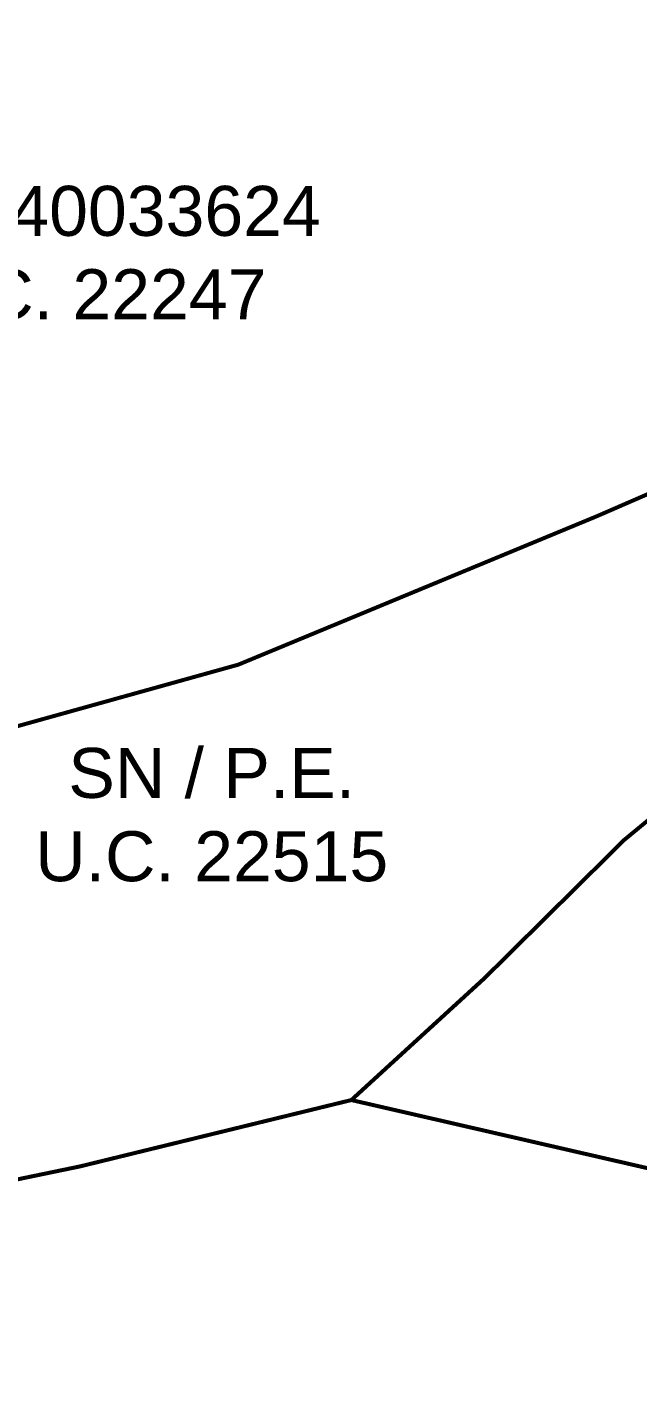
# Model space of a CAD drawing. Header units: metres. Extents: x 561401 to 594056, y 8460144 to 8508504.
# Drawn here: x 586768.4 to 586798.9, y 8501493.3 to 8501562 of the extents above; entities that cross this region are included whole.
import ezdxf

# ---------------------------------------------------------------- set-up
doc = ezdxf.new("R2010")
doc.units = ezdxf.units.M
for name, color, linetype in [('1.2. AFECTADOS BASE GRAFICA GORE', 76, 'Continuous'), ('1.2. AFECTADOS BASE GRAFICA SUNARP', 150, 'Continuous'), ('1.3 ETIQUETA P.E. Y U.C.', 1, 'Continuous')]:
    doc.layers.add(name, color=color, linetype=linetype)
doc.styles.add('Arial', font='arial.ttf', dxfattribs={"height": 1})

msp = doc.modelspace()

# ---------------------------------------------------------------- linework, layer by layer
at = {"layer": '1.2. AFECTADOS BASE GRAFICA GORE', "color": 64, "linetype": 'Continuous', "lineweight": -3, "const_width": 0.2}
msp.add_lwpolyline([(586719.783, 8501495.944), (586733.108, 8501497.383), (586751.909, 8501501.043), (586770.989, 8501504.992), (586784.57, 8501508.311), (586791.249, 8501514.419), (586798.225, 8501521.318), (586801.704, 8501524.187), (586803.733, 8501526.217), (586806.619, 8501527.357), (586814.419, 8501527.607), (586812.44, 8501535.985), (586809.975, 8501543.203), (586796.848, 8501537.505), (586778.913, 8501530.086), (586761.564, 8501525.257), (586745.658, 8501522.158), (586745.642, 8501522.198), (586731.476, 8501515.01), (586726.833, 8501511.57), (586723.906, 8501503.492), (586719.783, 8501495.944)], close=True, dxfattribs=at)
msp.add_lwpolyline([(586841.218, 8501513.89), (586834.292, 8501514.21), (586828.528, 8501517.419), (586814.419, 8501527.607), (586806.619, 8501527.357), (586803.733, 8501526.217), (586801.704, 8501524.187), (586798.225, 8501521.318), (586791.249, 8501514.419), (586784.57, 8501508.311), (586784.57, 8501508.311), (586802.183, 8501504.262), (586825.271, 8501500.683), (586828.437, 8501500.383), (586829.567, 8501494.604), (586827.811, 8501489.695)], dxfattribs=at)
at = {"layer": '1.2. AFECTADOS BASE GRAFICA SUNARP', "color": 64, "linetype": 'Continuous', "lineweight": -3, "const_width": 0.2}
msp.add_lwpolyline([(586738.369, 8501566.668), (586734.271, 8501556.011), (586733.075, 8501546.773), (586735.063, 8501540.704), (586739.07, 8501533.176), (586743.943, 8501525.057), (586745.642, 8501522.198), (586745.642, 8501522.198), (586745.658, 8501522.158), (586761.564, 8501525.257), (586778.913, 8501530.086), (586796.848, 8501537.505), (586809.975, 8501543.203), (586809.991, 8501544.913), (586807.922, 8501556.8), (586799.734, 8501569.358)], dxfattribs=at)
msp.add_lwpolyline([(586708.495, 8501481.627), (586727.493, 8501470.259), (586747.555, 8501462.511), (586757.813, 8501469.53), (586776.102, 8501488.515), (586792.288, 8501490.165), (586818.278, 8501490.325), (586827.811, 8501489.695), (586829.567, 8501494.604), (586828.437, 8501500.383), (586825.271, 8501500.683), (586802.183, 8501504.262), (586784.57, 8501508.311), (586770.989, 8501504.992), (586751.909, 8501501.043), (586733.108, 8501497.383), (586719.783, 8501495.944), (586715.463, 8501489.385), (586708.495, 8501481.627)], close=True, dxfattribs=at)

# ---------------------------------------------------------------- texts
at = {"layer": '1.3 ETIQUETA P.E. Y U.C.', "color": 1, "char_height": 2.5, "attachment_point": 5, "style": 'Arial'}
for s, insert in [('P.E. 40033624\\PU.C. 22247', (586771.485, 8501550.679)), ('SN / P.E.\\PU.C. 22515', (586777.581, 8501522.57))]:
    msp.add_mtext(s, dxfattribs=dict(at, insert=insert))

doc.saveas('drawing.dxf')
